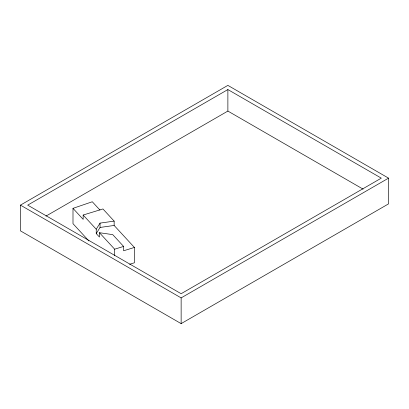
<?xml version="1.0" encoding="UTF-8"?>
<svg xmlns="http://www.w3.org/2000/svg" width="409" height="409" viewBox="0 0 409 409"><rect width="100%" height="100%" fill="white"/><g stroke="black" fill="none" stroke-linecap="round" stroke-linejoin="round"><path stroke-width="0.61" d="M134.418 247.455L123.61 250.773L123.61 246.433L112.731 234.633L99.453 232.711L99.453 237.051L96.233 233.559L96.233 229.219L100.047 223.109L114.147 221.121L114.147 225.461L134.418 247.455L134.418 262.788L129.627 264.26M96.233 233.559L100.047 227.45L100.047 223.109M20.45 205.129L227.864 85.379L388.55 178.145L388.55 203.871L181.136 323.621L20.45 230.855L20.45 205.129L181.136 297.895L388.55 178.145M227.879 89.566L27.705 205.134L181.136 293.713L381.306 178.145L227.879 89.566L227.879 111.069L45.956 216.105M88.881 240.916L72.996 223.682L72.996 208.35L92.296 201.76L99.954 210.068M72.996 208.35L83.16 219.377L83.16 215.037L102.935 208.958L114.147 221.121M99.453 232.711L114.643 249.188L123.61 246.433M100.047 227.45L114.147 225.461M227.879 111.069L363.095 189.137M83.16 215.037L96.233 229.219M181.136 297.895L181.136 323.621M114.643 249.188L114.643 255.533"/></g></svg>
